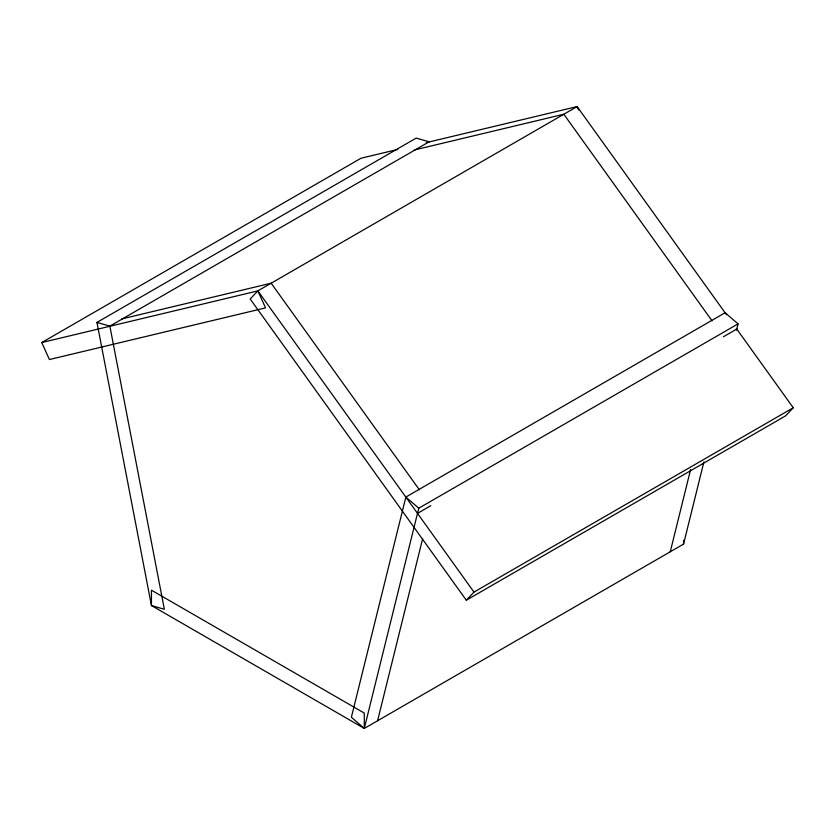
<?xml version="1.0" encoding="UTF-8"?>
<svg xmlns="http://www.w3.org/2000/svg" width="835" height="835" viewBox="0 0 835 835"><rect width="100%" height="100%" fill="white"/><g stroke="black" fill="none" stroke-linecap="round" stroke-linejoin="round"><path stroke-width="1.25" d="M736.48 330.222L738.046 323.886L725.135 312.718L405.873 497.044L351.378 717.255L364.29 728.433L683.552 544.107L703.915 461.839M96.954 322.414L109.865 326.141L429.127 141.814L416.227 138.088L96.954 322.414L151.448 605.542L364.29 728.433L418.773 508.212L738.046 323.886M377.587 720.751L422.667 538.585M670.254 551.789L690.597 469.562M726.523 314.774L577.131 106.567L257.869 290.893L250.187 299.003L466.306 600.208L785.568 415.882L793.25 407.772L736.376 328.51M466.306 600.208L473.988 592.098L793.25 407.772M41.75 342.559L257.869 290.893L265.551 307.875L49.432 359.53L41.75 342.559L361.012 158.232L397.669 149.465M417.5 513.379L430.808 505.697M723.465 336.735L736.762 329.053M426.372 142.608L577.131 106.567L578.665 109.959M414.337 149.987L563.834 114.249L712.057 320.838M121.67 318.949L271.166 283.211L419.4 489.811M405.873 497.044L418.773 508.212M257.869 290.893L473.988 592.098M109.865 326.141L164.349 609.268L151.448 605.542L151.448 590.188L364.29 713.069L364.29 728.433M683.552 540.266L683.552 544.107"/></g></svg>
